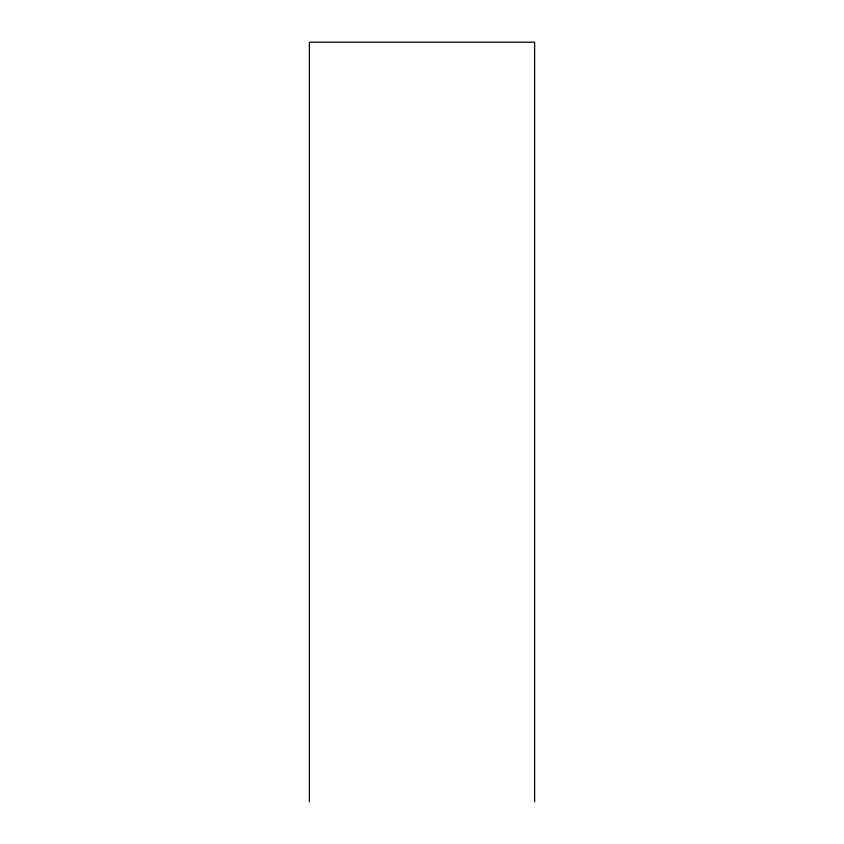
<?xml version="1.0" encoding="UTF-8"?>
<svg xmlns="http://www.w3.org/2000/svg" width="844" height="844" viewBox="0 0 844 844"><rect width="100%" height="100%" fill="white"/><g stroke="black" fill="none" stroke-linecap="round" stroke-linejoin="round"><path stroke-width="1.27" d="M534.621 801.8L534.621 42.2L309.379 42.2L309.379 801.8"/></g></svg>
